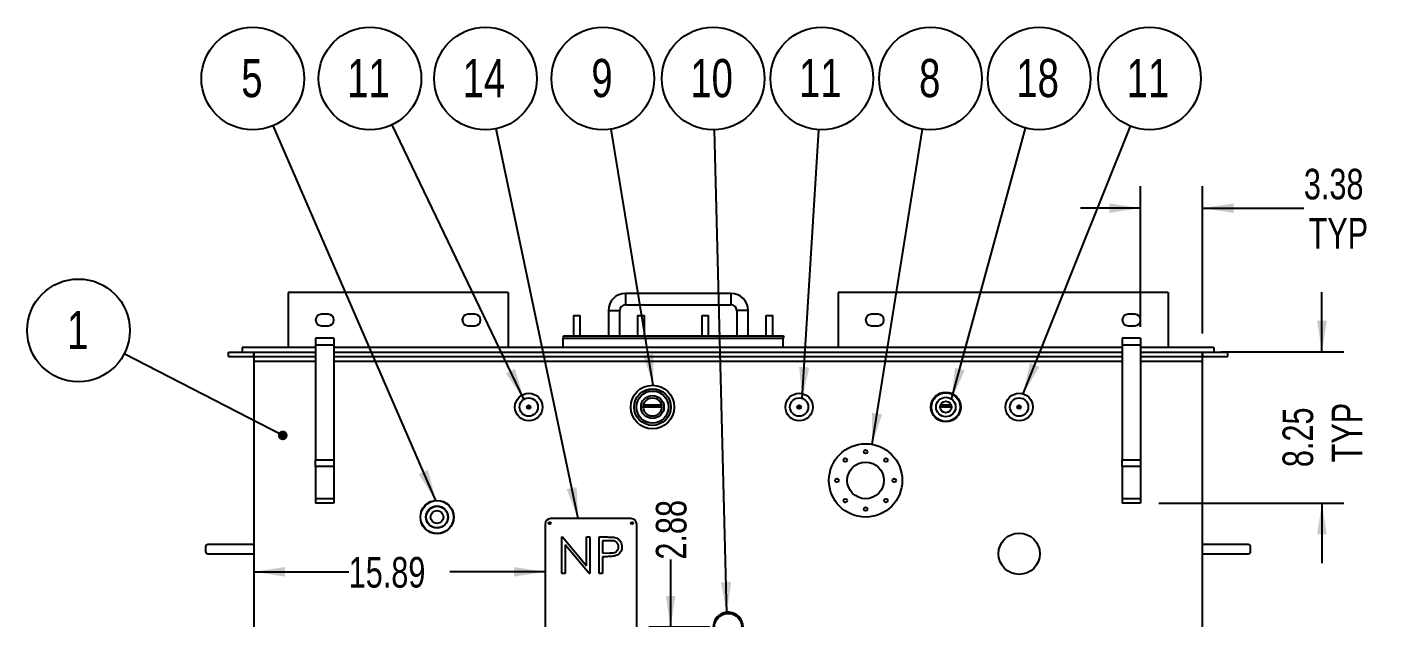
# Model space of a CAD drawing. Header units: inches. Extents: x 1 to 529, y 1 to 374.
# Drawn here: x 132.7 to 251.2, y 160 to 211.5 of the extents above; entities that cross this region are included whole.
import ezdxf

# ---------------------------------------------------------------- set-up
doc = ezdxf.new("R2010")
doc.units = ezdxf.units.IN
doc.header["$LTSCALE"] = 32
doc.header["$MEASUREMENT"] = 0
doc.layers.add('FORMAT', color=7, linetype='Continuous')
doc.styles.add('SLDTEXTSTYLE0', font='TXT', dxfattribs={"width": 0.75})
doc.dimstyles.new('SLDDIMSTYLE0', dxfattribs={"dimtxt": 2.71875, "dimasz": 2.71875, "dimexe": 0, "dimexo": 0.0625, "dimgap": 0.679688, "dimtad": 0, "dimlfac": 0.625, "dimrnd": 1e-09, "dimzin": 4, "dimdsep": 46, "dimtxsty": 'SLDTEXTSTYLE0', "dimsah": 1, "dimcen": 0.09, "dimadec": 0, "dimazin": 1, "dimtfac": 1, "dimtofl": 0, "dimtmove": 0, "dimatfit": 3, "dimfxl": 0, "dimfrac": 2, "dimtolj": 1, "dimtzin": 12, "dimarcsym": 0})
doc.dimstyles.new('SLDDIMSTYLE1', dxfattribs={"dimtxt": 2.71875, "dimasz": 2.71875, "dimexe": 0, "dimexo": 0.0625, "dimgap": 0.679688, "dimtad": 0, "dimlfac": 0.625, "dimrnd": 1e-09, "dimzin": 12, "dimdsep": 46, "dimtxsty": 'SLDTEXTSTYLE0', "dimsah": 1, "dimcen": 0.09, "dimadec": 0, "dimazin": 3, "dimtfac": 1, "dimtofl": 0, "dimtmove": 0, "dimatfit": 3, "dimfxl": 0, "dimfrac": 2, "dimtolj": 1, "dimtzin": 12, "dimarcsym": 0})
doc.dimstyles.new('SLDDIMSTYLE3', dxfattribs={"dimtxt": 2.71875, "dimasz": 2.71875, "dimexe": 0, "dimexo": 0.0625, "dimgap": 0.679688, "dimtad": 0, "dimlfac": 0.625, "dimrnd": 1e-09, "dimzin": 12, "dimdsep": 46, "dimtxsty": 'SLDTEXTSTYLE0', "dimsah": 1, "dimcen": 0.09, "dimadec": 0, "dimazin": 3, "dimtfac": 1, "dimtmove": 0, "dimatfit": 0, "dimfxl": 0, "dimfrac": 2, "dimtolj": 1, "dimtzin": 12, "dimarcsym": 0})
doc.dimstyles.new('SLDDIMSTYLE5', dxfattribs={"dimtxt": 0.18, "dimasz": 2.71875, "dimexe": 0, "dimexo": 0.0625, "dimgap": 0, "dimtad": 0, "dimtih": 1, "dimtoh": 1, "dimdec": 0, "dimrnd": 1e-09, "dimzin": 0, "dimdsep": 46, "dimtxsty": 'Standard', "dimsah": 1, "dimcen": 0.09, "dimadec": 0, "dimazin": 0, "dimtfac": 2.71875, "dimtdec": 0, "dimtofl": 0, "dimtmove": 0, "dimatfit": 3, "dimfxl": 0, "dimfrac": 2, "dimtolj": 1, "dimtzin": 0, "dimarcsym": 0})
doc.dimstyles.new('SLDDIMSTYLE6', dxfattribs={"dimtxt": 0.18, "dimasz": 0.836538, "dimexe": 0, "dimexo": 0.0625, "dimgap": 0, "dimtad": 0, "dimtih": 1, "dimtoh": 1, "dimdec": 0, "dimrnd": 1e-09, "dimzin": 0, "dimdsep": 46, "dimtxsty": 'Standard', "dimblk1": 'DOT', "dimblk2": 'DOT', "dimsah": 1, "dimcen": 0.09, "dimadec": 0, "dimazin": 0, "dimtfac": 0.836538, "dimtdec": 0, "dimtofl": 0, "dimtmove": 0, "dimatfit": 3, "dimldrblk": 'DOT', "dimfxl": 0, "dimfrac": 2, "dimtolj": 1, "dimtzin": 0, "dimarcsym": 0})

# ---------------------------------------------------------------- blocks, each defined once
blk = doc.blocks.new('Drawing View39')
at = {"color": 7, "linetype": 'Continuous', "lineweight": 25}
for p, q in [((-6.3, 3.78), (-25.5, 3.78)), ((-25.5, 3.78), (-25.5, -1.02)), ((-6.3, 3.78), (-6.3, -1.02)), ((13.15, 3.7), (3.95, 3.7)), ((3.95, 3.7), (3.95, 2.7)), ((13.15, 3.7), (13.15, 2.7)), ((51.3, 3.78), (22.5, 3.78)), ((22.5, 3.78), (22.5, -1.02)), ((51.3, 3.78), (51.3, -1.02)), ((3.95, 2.7), (13.15, 2.7)), ((-22, 1.88), (-22.6, 1.88)), ((-9.2, 1.88), (-9.8, 1.88)), ((-0.6, 1.78), (-0.6, 0)), ((-0.6, 1.78), (0, 1.78)), ((0, 0), (0, 1.78)), ((2.45, 2.2), (2.45, 0)), ((2.45, 2.2), (3.45, 2.2)), ((3.45, 0), (3.45, 2.2)), ((5, 1.78), (5, 0)), ((5, 1.78), (5.6, 1.78)), ((5.6, 0), (5.6, 1.78)), ((10.6, 1.78), (10.6, 0)), ((10.6, 1.78), (11.2, 1.78)), ((11.2, 0), (11.2, 1.78)), ((13.65, 2.2), (13.65, 0)), ((14.65, 2.2), (13.65, 2.2)), ((14.65, 0), (14.65, 2.2)), ((16.2, 1.78), (16.2, 0)), ((16.2, 1.78), (16.8, 1.78)), ((16.8, 0), (16.8, 1.78)), ((26, 1.88), (25.4, 1.88)), ((48.4, 1.88), (47.8, 1.88)), ((-22.6, 0.88), (-22, 0.88)), ((-9.8, 0.88), (-9.2, 0.88)), ((-1.48, -0.22), (-1.48, 0)), ((-1.48, 0), (17.72, 0)), ((17.72, 0), (17.72, -0.22)), ((25.4, 0.88), (26, 0.88)), ((47.8, 0.88), (48.4, 0.88)), ((-23.1, -1.02), (-29.5, -1.02)), ((-29.5, -1.02), (-29.5, -1.42)), ((-21.5, -0.22), (-23.1, -0.22)), ((-23.1, -0.22), (-23.1, -0.82)), ((-23.1, -0.82), (-23.1, -10.82)), ((-21.5, -0.82), (-23.1, -0.82)), ((-21.5, -0.22), (-21.5, -0.82)), ((-21.5, -0.82), (-21.5, -10.82)), ((47.3, -1.02), (-21.5, -1.02)), ((-1.5, -0.22), (-1.48, -0.22)), ((-1.5, -1.02), (-1.5, -0.22)), ((-1.48, -0.22), (17.72, -0.22)), ((17.7, -1.02), (17.7, -0.22)), ((48.9, -0.22), (47.3, -0.22)), ((47.3, -0.22), (47.3, -0.82)), ((48.9, -0.82), (47.3, -0.82)), ((47.3, -0.82), (47.3, -10.82)), ((48.9, -0.22), (48.9, -0.82)), ((48.9, -0.82), (48.9, -10.82)), ((55.3, -1.02), (48.9, -1.02)), ((55.3, -1.02), (55.3, -1.42)), ((-30.7, -1.82), (-30.7, -1.42)), ((-30.7, -1.42), (-28.5, -1.42)), ((-30.7, -1.82), (-28.5, -1.82)), ((-28.5, -1.82), (-28.5, -1.42)), ((-28.5, -1.42), (-28.5, -1.82)), ((-28.5, -1.42), (-23.1, -1.42)), ((-28.5, -1.82), (-23.1, -1.82)), ((-28.5, -1.82), (-28.5, -2.22)), ((-28.5, -2.22), (-28.5, -106.22)), ((-28.5, -2.22), (-23.1, -2.22)), ((-21.5, -1.42), (47.3, -1.42)), ((-21.5, -1.82), (47.3, -1.82)), ((-21.5, -2.22), (47.3, -2.22)), ((48.9, -1.42), (54.3, -1.42)), ((48.9, -1.82), (54.3, -1.82)), ((48.9, -2.22), (54.3, -2.22)), ((54.3, -1.82), (54.3, -1.42)), ((54.3, -1.42), (56.5, -1.42)), ((54.3, -1.42), (54.3, -1.82)), ((54.3, -1.82), (56.5, -1.82)), ((54.3, -2.22), (54.3, -1.82)), ((54.3, -106.22), (54.3, -2.22)), ((56.5, -1.82), (56.5, -1.42)), ((-4.34, -6.22), (-4.66, -6.22)), ((7.1, -6.22), (5.5, -6.22)), ((5.53, -6.02), (7.07, -6.02)), ((19.26, -6.22), (18.94, -6.22)), ((32.4, -6.22), (31.4, -6.22)), ((31.44, -6.02), (32.36, -6.02)), ((38.46, -6.22), (38.14, -6.22)), ((-23.1, -10.82), (-21.5, -10.82)), ((-23.1, -11.42), (-23.1, -10.82)), ((-21.5, -11.42), (-23.1, -11.42)), ((-23.1, -11.42), (-23.1, -14.22)), ((-21.5, -10.82), (-21.5, -11.42)), ((-21.5, -11.42), (-21.5, -14.22)), ((47.3, -10.82), (48.9, -10.82)), ((47.3, -11.42), (47.3, -10.82)), ((48.9, -11.42), (47.3, -11.42)), ((47.3, -11.42), (47.3, -14.22)), ((48.9, -10.82), (48.9, -11.42)), ((48.9, -11.42), (48.9, -14.22)), ((-21.5, -14.22), (-23.1, -14.22)), ((-23.1, -14.22), (-23.1, -14.62)), ((-21.5, -14.62), (-23.1, -14.62)), ((-21.5, -14.22), (-21.5, -14.62)), ((48.9, -14.22), (47.3, -14.22)), ((47.3, -14.22), (47.3, -14.62)), ((48.9, -14.62), (47.3, -14.62)), ((48.9, -14.22), (48.9, -14.62)), ((-3.08, -16.45), (-3.08, -29.85)), ((4.42, -15.95), (-2.58, -15.95)), ((4.92, -29.85), (4.92, -16.45)), ((-1.62, -17.55), (-1.56, -17.55)), ((-1.62, -20.75), (-1.62, -17.55)), ((-1.56, -17.55), (0.55, -20.07)), ((0.55, -17.55), (0.84, -17.55)), ((0.55, -20.07), (0.55, -17.55)), ((0.84, -17.55), (0.84, -20.75)), ((1.66, -17.55), (2.29, -17.55)), ((1.66, -20.75), (1.66, -17.55)), ((-32.7, -18.42), (-32.7, -18.82)), ((-28.5, -18.22), (-32.5, -18.22)), ((-1.33, -18.24), (-1.33, -20.75)), ((0.77, -20.75), (-1.33, -18.24)), ((2.53, -17.88), (1.95, -17.88)), ((1.95, -17.88), (1.95, -18.95)), ((1.95, -18.95), (2.51, -18.96)), ((58.3, -18.22), (54.3, -18.22)), ((58.5, -18.82), (58.5, -18.42)), ((-32.5, -19.02), (-28.5, -19.02)), ((2.18, -19.28), (1.95, -19.28)), ((1.95, -19.28), (1.95, -20.75)), ((54.3, -19.02), (58.3, -19.02)), ((-1.33, -20.75), (-1.62, -20.75)), ((0.84, -20.75), (0.77, -20.75)), ((1.95, -20.75), (1.66, -20.75))]:
    blk.add_line(p, q, dxfattribs=at)
for centre, radius in [((6.3, -6.22), 1.9), ((6.3, -6.22), 1.6), ((-4.5, -6.22), 1.2), ((-4.5, -6.22), 0.8), ((6.3, -6.22), 1.4), ((6.3, -6.22), 1), ((6.3, -6.22), 0.8), ((19.1, -6.22), 1.2), ((19.1, -6.22), 0.8), ((31.9, -6.22), 1.3), ((31.9, -6.22), 1.25), ((31.9, -6.22), 0.85), ((31.9, -6.22), 0.5), ((38.3, -6.22), 1.2), ((38.3, -6.22), 0.8), ((-4.5, -6.22), 0.161), ((19.1, -6.22), 0.161), ((38.3, -6.22), 0.161), ((24.9, -12.62), 3.2), ((24.9, -10.12), 0.161), ((23.13, -10.85), 0.161), ((24.9, -12.62), 1.6), ((26.67, -10.85), 0.161), ((22.4, -12.62), 0.161), ((27.4, -12.62), 0.161), ((-12.5, -15.82), 1.46), ((-12.5, -15.82), 1.44), ((-12.5, -15.82), 0.969), ((-12.5, -15.82), 0.94), ((-12.5, -15.82), 0.56), ((23.13, -14.38), 0.161), ((24.9, -15.12), 0.161), ((26.67, -14.38), 0.161), ((-2.68, -16.35), 0.1), ((4.52, -16.35), 0.1), ((38.3, -19.02), 1.8), ((12.9, -25.42), 1.2)]:
    blk.add_circle(centre, radius, dxfattribs=at)
for centre, radius, start, end in [((3.95, 2.2), 1.5, 90, 180), ((13.15, 2.2), 1.5, 0, 90), ((3.95, 2.2), 0.5, 90, 180), ((13.15, 2.2), 0.5, 0, 90), ((-22.6, 1.38), 0.5, 90, 270), ((-22, 1.38), 0.5, 270, 90), ((-9.8, 1.38), 0.5, 90, 270), ((-9.2, 1.38), 0.5, 270, 90), ((25.4, 1.38), 0.5, 90, 270), ((26, 1.38), 0.5, 270, 90), ((47.8, 1.38), 0.5, 90, 270), ((48.4, 1.38), 0.5, 270, 90), ((-2.58, -16.45), 0.5, 90, 180), ((4.42, -16.45), 0.5, 0, 90), ((-32.5, -18.42), 0.2, 90, 180), ((-32.5, -18.82), 0.2, 180, 270), ((58.3, -18.42), 0.2, 0, 90), ((58.3, -18.82), 0.2, 270, 0), ((12.9, -25.42), 1.3, 0, 256.6576)]:
    blk.add_arc(centre, radius, start, end, dxfattribs=at)
for points, knots in [([(2.29, -17.55), (2.42, -17.56), (2.61, -17.56), (2.86, -17.57), (2.96, -17.59), (3.02, -17.6)], [0, 0, 0, 0, 0.560076, 0.780105, 1, 1, 1, 1]), ([(3.02, -17.6), (3.08, -17.62), (3.21, -17.66), (3.38, -17.79), (3.52, -17.95), (3.62, -18.17), (3.62, -18.33), (3.63, -18.41)], [0, 0, 0, 0, 0.186763, 0.373446, 0.560181, 0.779909, 1, 1, 1, 1]), ([(2.51, -18.96), (2.57, -18.95), (2.7, -18.95), (2.88, -18.93), (3.05, -18.89), (3.18, -18.8), (3.27, -18.69), (3.33, -18.56), (3.34, -18.46), (3.34, -18.41)], [0, 0, 0, 0, 0.166925, 0.333806, 0.500185, 0.625077, 0.750072, 0.875017, 1, 1, 1, 1]), ([(3.34, -18.41), (3.34, -18.37), (3.33, -18.28), (3.27, -18.15), (3.19, -18.04), (3.06, -17.95), (2.9, -17.9), (2.72, -17.88), (2.59, -17.88), (2.53, -17.88)], [0, 0, 0, 0, 0.124973, 0.24991, 0.374915, 0.499814, 0.666188, 0.833071, 1, 1, 1, 1]), ([(3.63, -18.41), (3.63, -18.48), (3.62, -18.62), (3.55, -18.82), (3.42, -19.01), (3.23, -19.15), (3.07, -19.2), (2.99, -19.22)], [0, 0, 0, 0, 0.18692, 0.373598, 0.560185, 0.779889, 1, 1, 1, 1]), ([(2.99, -19.22), (2.92, -19.24), (2.76, -19.26), (2.49, -19.27), (2.3, -19.28), (2.18, -19.28)], [0, 0, 0, 0, 0.279862, 0.559919, 1, 1, 1, 1])]:
    blk.add_open_spline(points, degree=3, knots=knots, dxfattribs=at)
blk = doc.blocks.new('_D_4')
at = {"layer": 'FORMAT'}
for p, q in [((229.89, 185.41), (229.89, 197.68)), ((235.29, 184.81), (235.29, 197.68)), ((229.89, 195.76), (224.66, 195.76)), ((235.29, 195.76), (244.14, 195.76))]:
    blk.add_line(p, q, dxfattribs=at)
for points in [[(229.89, 195.76), (227.17, 196.17), (227.17, 195.34)], [(235.29, 195.76), (238.01, 195.34), (238.01, 196.17)]]:
    blk.add_solid(points, dxfattribs=at)
at = {"layer": 'FORMAT', "char_height": 2.667, "attachment_point": 1, "style": 'SLDTEXTSTYLE0'}
for s, insert in [('3.38', (244.14, 199.19)), ('TYP', (244.55, 194.9))]:
    blk.add_mtext(s, dxfattribs=dict(at, insert=insert))
blk = doc.blocks.new('_D_5')
at = {"layer": 'FORMAT'}
for p, q in [((245.72, 183.21), (245.72, 188.44)), ((236.89, 183.21), (247.64, 183.21)), ((231.49, 170.01), (247.64, 170.01)), ((245.72, 170.01), (245.72, 164.78))]:
    blk.add_line(p, q, dxfattribs=at)
for points in [[(245.72, 183.21), (246.14, 185.93), (245.3, 185.93)], [(245.72, 170.01), (245.3, 167.29), (246.14, 167.29)]]:
    blk.add_solid(points, dxfattribs=at)
at = {"layer": 'FORMAT', "char_height": 2.667, "attachment_point": 1, "rotation": 90, "style": 'SLDTEXTSTYLE0'}
for s, insert in [('8.25', (242.28, 173.16)), ('TYP', (246.57, 173.57))]:
    blk.add_mtext(s, dxfattribs=dict(at, insert=insert))
blk = doc.blocks.new('_D_13')
at = {"layer": 'FORMAT'}
for p, q in [((152.49, 164.03), (160.78, 164.03)), ((177.91, 164.03), (169.62, 164.03))]:
    blk.add_line(p, q, dxfattribs=at)
for points in [[(152.49, 164.03), (155.21, 163.61), (155.21, 164.44)], [(177.91, 164.03), (175.2, 164.44), (175.2, 163.61)]]:
    blk.add_solid(points, dxfattribs=at)
at = {"layer": 'FORMAT', "insert": (160.78, 165.32), "char_height": 2.667, "attachment_point": 1, "style": 'SLDTEXTSTYLE0'}
blk.add_mtext('15.89', dxfattribs=at)
blk = doc.blocks.new('_D_14')
at = {"layer": 'FORMAT'}
for p, q in [((168.49, 152.71), (168.49, 154.16)), ((152.49, 152.24), (156.07, 152.24)), ((168.49, 152.24), (164.91, 152.24))]:
    blk.add_line(p, q, dxfattribs=at)
for points in [[(152.49, 152.24), (155.21, 151.83), (155.21, 152.66)], [(168.49, 152.24), (165.77, 152.66), (165.77, 151.83)]]:
    blk.add_solid(points, dxfattribs=at)
at = {"layer": 'FORMAT', "insert": (156.07, 153.54), "char_height": 2.667, "attachment_point": 1, "style": 'SLDTEXTSTYLE0'}
blk.add_mtext('10.00', dxfattribs=at)
blk = doc.blocks.new('_D_20')
at = {"layer": 'FORMAT'}
for p, q in [((188.88, 159.21), (188.88, 165.09)), ((192.29, 159.21), (186.96, 159.21)), ((190.89, 154.61), (186.96, 154.61)), ((188.88, 154.61), (188.88, 149.38))]:
    blk.add_line(p, q, dxfattribs=at)
for points in [[(188.88, 159.21), (189.3, 161.93), (188.46, 161.93)], [(188.88, 154.61), (188.46, 151.89), (189.3, 151.89)]]:
    blk.add_solid(points, dxfattribs=at)
at = {"layer": 'FORMAT', "insert": (187.59, 165.09), "char_height": 2.667, "attachment_point": 1, "rotation": 90, "style": 'SLDTEXTSTYLE0'}
blk.add_mtext('2.88', dxfattribs=at)
blk = doc.blocks.new('SW_NOTE_0_2')
at = {"layer": 'FORMAT', "color": 0}
blk.add_circle((-0.73, 4.42), 4.48, dxfattribs=at)
at = {"layer": 'FORMAT', "color": 0, "insert": (-0.8, 6.13), "char_height": 3.33, "attachment_point": 2, "style": 'SLDTEXTSTYLE0'}
blk.add_mtext('9', dxfattribs=at)
blk = doc.blocks.new('SW_NOTE_0_3')
at = {"layer": 'FORMAT', "color": 0}
blk.add_circle((0.27, 4.47), 4.48, dxfattribs=at)
at = {"layer": 'FORMAT', "color": 0, "insert": (0.14, 6.18), "char_height": 3.333, "attachment_point": 2, "style": 'SLDTEXTSTYLE0'}
blk.add_mtext('11', dxfattribs=at)
blk = doc.blocks.new('SW_NOTE_0_5')
at = {"layer": 'FORMAT', "color": 0}
blk.add_circle((1.67, 4.16), 4.48, dxfattribs=at)
at = {"layer": 'FORMAT', "color": 0, "insert": (1.53, 5.86), "char_height": 3.333, "attachment_point": 2, "style": 'SLDTEXTSTYLE0'}
blk.add_mtext('11', dxfattribs=at)
blk = doc.blocks.new('SW_NOTE_0_6')
at = {"layer": 'FORMAT', "color": 0}
blk.add_circle((-1.78, 4.11), 4.48, dxfattribs=at)
at = {"layer": 'FORMAT', "color": 0, "insert": (-1.85, 5.81), "char_height": 3.33, "attachment_point": 2, "style": 'SLDTEXTSTYLE0'}
blk.add_mtext('5', dxfattribs=at)
blk = doc.blocks.new('SW_NOTE_0_7')
at = {"layer": 'FORMAT', "color": 0}
blk.add_circle((-3.99, 2.05), 4.48, dxfattribs=at)
at = {"layer": 'FORMAT', "color": 0, "insert": (-4.05, 3.75), "char_height": 3.33, "attachment_point": 2, "style": 'SLDTEXTSTYLE0'}
blk.add_mtext('1', dxfattribs=at)
blk = doc.blocks.new('_Dot')
at = {"color": 0, "linetype": 'ByBlock', "lineweight": -2}
blk.add_line((-0.5, 0), (-1, 0), dxfattribs=at)
at = {"color": 0, "linetype": 'ByBlock', "const_width": 0.5}
blk.add_lwpolyline([(-0.25, 0, 1), (0.25, 0, 1)], format="xyb", close=True, dxfattribs=at)
blk = doc.blocks.new('SW_NOTE_0_8')
at = {"layer": 'FORMAT', "color": 0}
blk.add_circle((0.71, 4.42), 4.48, dxfattribs=at)
at = {"layer": 'FORMAT', "color": 0, "insert": (0.64, 6.13), "char_height": 3.33, "attachment_point": 2, "style": 'SLDTEXTSTYLE0'}
blk.add_mtext('8', dxfattribs=at)
blk = doc.blocks.new('SW_NOTE_0_9')
at = {"layer": 'FORMAT', "color": 0}
blk.add_circle((-0.92, 4.38), 4.48, dxfattribs=at)
at = {"layer": 'FORMAT', "color": 0, "insert": (-1.06, 6.09), "char_height": 3.333, "attachment_point": 2, "style": 'SLDTEXTSTYLE0'}
blk.add_mtext('14', dxfattribs=at)
blk = doc.blocks.new('SW_NOTE_0_10')
at = {"layer": 'FORMAT', "color": 0}
blk.add_circle((-0.11, 4.48), 4.48, dxfattribs=at)
at = {"layer": 'FORMAT', "color": 0, "insert": (-0.25, 6.18), "char_height": 3.333, "attachment_point": 2, "style": 'SLDTEXTSTYLE0'}
blk.add_mtext('10', dxfattribs=at)
blk = doc.blocks.new('SW_NOTE_0_11')
at = {"layer": 'FORMAT', "color": 0}
blk.add_circle((-1.94, 4.04), 4.48, dxfattribs=at)
at = {"layer": 'FORMAT', "color": 0, "insert": (-2.07, 5.74), "char_height": 3.333, "attachment_point": 2, "style": 'SLDTEXTSTYLE0'}
blk.add_mtext('11', dxfattribs=at)
blk = doc.blocks.new('SW_NOTE_0_16')
at = {"layer": 'FORMAT', "color": 0}
blk.add_circle((1.18, 4.32), 4.48, dxfattribs=at)
at = {"layer": 'FORMAT', "color": 0, "insert": (1.05, 6.03), "char_height": 3.333, "attachment_point": 2, "style": 'SLDTEXTSTYLE0'}
blk.add_mtext('18', dxfattribs=at)

msp = doc.modelspace()

# ---------------------------------------------------------------- block references
at = {"color": 7, "linetype": 'Continuous', "lineweight": 25}
msp.add_blockref('Drawing View39', (180.993, 184.623), dxfattribs=at)
at = {"layer": 'FORMAT'}
for name, p in [('SW_NOTE_0_6', (154.184, 202.958)), ('SW_NOTE_0_11', (164.575, 203.029)), ('SW_NOTE_0_9', (173.643, 202.683)), ('SW_NOTE_0_2', (183.684, 202.647)), ('SW_NOTE_0_10', (192.703, 202.589)), ('SW_NOTE_0_3', (201.798, 202.596)), ('SW_NOTE_0_8', (210.848, 202.644)), ('SW_NOTE_0_16', (219.857, 202.746)), ('SW_NOTE_0_5', (229.002, 202.91)), ('SW_NOTE_0_7', (141.183, 183.044))]:
    msp.add_blockref(name, p, dxfattribs=at)

# ---------------------------------------------------------------- dimensions: what is measured, and where the dimension line sits
dim = msp.add_linear_dim(base=(235.293026636, 195.755304652), p1=(229.893026636, 183.807724094), p2=(235.293026636, 183.207724094), text='<>\\PTYP', dimstyle='SLDDIMSTYLE3', dxfattribs=at)
dim.commit()
dim.dimension.update_dxf_attribs({"geometry": '_D_4', "text_midpoint": (247.589551932, 195.755304652), "dimtype": 160})
dim = msp.add_linear_dim(base=(245.721, 170.008), p1=(235.293, 183.208), p2=(229.893, 170.008), angle=90, text='<>\\PTYP', dimstyle='SLDDIMSTYLE3', dxfattribs=at)
dim.commit()
dim.dimension.update_dxf_attribs({"geometry": '_D_5', "text_midpoint": (245.721, 176.608), "dimtype": 160})
for base, p1, p2, dimstyle, picture, middle in [((152.493, 164.027), (177.915, 168.169), (152.493, 183.208), 'SLDDIMSTYLE1', '_D_13', (165.204, 164.027)), ((168.493, 152.244), (152.493, 183.208), (168.493, 151.108), 'SLDDIMSTYLE0', '_D_14', (160.493, 152.244))]:
    dim = msp.add_linear_dim(base=base, p1=p1, p2=p2, dimstyle=dimstyle, dxfattribs=at)
    dim.commit()
    dim.dimension.update_dxf_attribs({"geometry": picture, "text_midpoint": middle, "dimtype": 160})
dim = msp.add_linear_dim(base=(188.881084783, 154.607724094), p1=(193.893026636, 159.207724094), p2=(192.493026636, 154.607724094), angle=90, dimstyle='SLDDIMSTYLE3', dxfattribs=at)
dim.commit()
dim.dimension.update_dxf_attribs({"geometry": '_D_20', "text_midpoint": (188.881084783, 168.537261178), "dimtype": 160})

# ---------------------------------------------------------------- leaders
for points, dimstyle in [([(168.38, 170.245), (154.184, 202.958)], 'SLDDIMSTYLE5'), ([(176.072, 179.088), (164.575, 203.029)], 'SLDDIMSTYLE5'), ([(180.798, 168.669), (173.643, 202.683)], 'SLDDIMSTYLE5'), ([(187.366, 180.306), (183.684, 202.647)], 'SLDDIMSTYLE5'), ([(206.459, 175.157), (210.848, 202.644)], 'SLDDIMSTYLE5'), ([(213.402, 179.088), (219.857, 202.746)], 'SLDDIMSTYLE5'), ([(219.633, 179.558), (229.002, 202.91)], 'SLDDIMSTYLE5'), ([(193.779, 160.402), (192.703, 202.589)], 'SLDDIMSTYLE5'), ([(200.366, 179.16), (201.798, 202.596)], 'SLDDIMSTYLE5'), ([(155.028, 175.928), (141.183, 183.044)], 'SLDDIMSTYLE6')]:
    msp.add_leader(points, dimstyle=dimstyle, dxfattribs=at)

doc.saveas('drawing.dxf')
